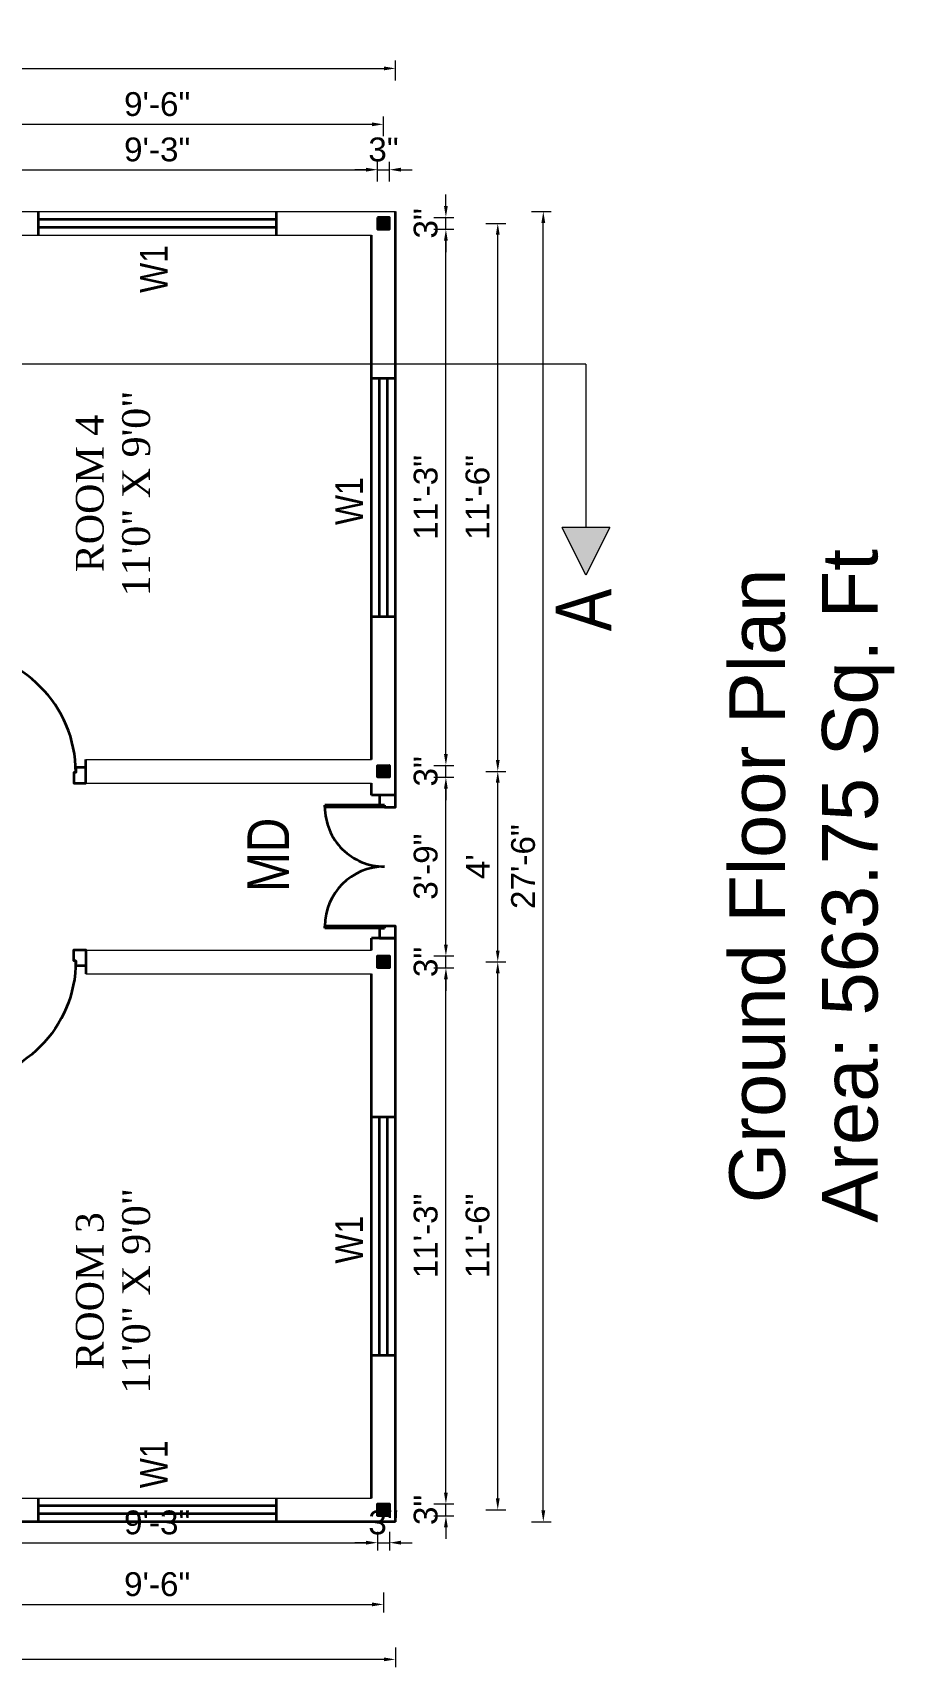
# Model space of a CAD drawing. Header units: inches. Extents: x 94889 to 364662, y -10661 to -3947.
# Drawn here: x 109833.3 to 110050.3, y -7965.1 to -7553.4 of the extents above; entities that cross this region are included whole.
import ezdxf

# ---------------------------------------------------------------- set-up
doc = ezdxf.new("R2010")
doc.units = ezdxf.units.IN
doc.header["$LTSCALE"] = 2
doc.header["$MEASUREMENT"] = 0
doc.header["$PDMODE"] = 34
doc.layers.get('0').update_dxf_attribs({"linetype": 'CONTINUOUS'})
doc.layers.get('DEFPOINTS').update_dxf_attribs({"color": 141, "linetype": 'CONTINUOUS'})
for name, color, linetype, lineweight in [('dimension', 160, 'CONTINUOUS', 15), ('door', 20, 'CONTINUOUS', 35), ('steps', 253, 'CONTINUOUS', 20)]:
    doc.layers.add(name, color=color, linetype=linetype, lineweight=lineweight)
doc.styles.add('Lettring Text', font='arial.ttf')
doc.styles.get("Standard").update_dxf_attribs({"font": 'ARIALN.TTF'})
doc.dimstyles.new('Copy of Standard', dxfattribs={"dimtxt": 6, "dimasz": 2.875, "dimexe": 2, "dimexo": 4, "dimgap": 2, "dimtad": 1, "dimdec": 0, "dimrnd": 1, "dimzin": 0, "dimdsep": 46, "dimlunit": 4, "dimtxsty": 'Lettring Text', "dimcen": 0.1, "dimclrd": 7, "dimclre": 7, "dimclrt": 7, "dimazin": 0, "dimtfac": 0.645, "dimtdec": 0, "dimtmove": 1, "dimatfit": 0, "dimfxl": 3, "dimfxlon": 1, "dimtfillclr": 256, "dimtolj": 1, "dimtzin": 0, "dimlwd": -1, "dimlwe": -1, "dimarcsym": 2})

# ---------------------------------------------------------------- blocks, each defined once
blk = doc.blocks.new("3' DOOR")
at = {"layer": 'door', "ltscale": 0.5}
for p, q in [((104173.36, -7670.17), (104173.86, -7670.16)), ((104173.36, -7685.16), (104173.36, -7670.17)), ((104173.86, -7685.16), (104173.86, -7670.16)), ((104203.86, -7685.16), (104203.86, -7670.16)), ((104203.86, -7670.16), (104204.36, -7670.16)), ((104204.36, -7685.16), (104204.36, -7670.16)), ((104173.36, -7683.91), (104173.36, -7685.16)), ((104173.86, -7685.16), (104173.36, -7685.16)), ((104204.36, -7685.16), (104203.86, -7685.16)), ((104204.36, -7683.91), (104204.36, -7685.16))]:
    blk.add_line(p, q, dxfattribs=at)
for points in [[(104173.36, -7683.91), (104170.86, -7683.91), (104170.86, -7687.91), (104173.86, -7687.91), (104173.86, -7685.16)], [(104203.86, -7685.16), (104203.86, -7687.91), (104206.86, -7687.91), (104206.86, -7683.91), (104204.36, -7683.91)]]:
    blk.add_lwpolyline(points, dxfattribs=at)
for centre, start, end in [((104173.86, -7685.16), 0, 90), ((104203.86, -7685.16), 90, 180)]:
    blk.add_arc(centre, 15, start, end, dxfattribs=at)
blk = doc.blocks.new("3' SINGLE DOOR")
at = {"layer": 'door', "ltscale": 0.5}
for p, q in [((104171.42, -7702.85), (104171.42, -7672.35)), ((104171.92, -7672.35), (104171.42, -7672.35)), ((104171.92, -7702.85), (104171.92, -7672.35)), ((104171.42, -7701.6), (104171.42, -7702.85)), ((104171.92, -7702.85), (104171.42, -7702.85))]:
    blk.add_line(p, q, dxfattribs=at)
for points in [[(104171.42, -7701.6), (104168.92, -7701.6), (104168.92, -7705.6), (104171.92, -7705.6), (104171.92, -7702.85)], [(104202.42, -7701.6), (104202.42, -7702.85), (104201.92, -7702.85), (104201.92, -7705.6), (104204.92, -7705.6), (104204.92, -7701.6), (104202.42, -7701.6)]]:
    blk.add_lwpolyline(points, dxfattribs=at)
blk.add_arc((104171.92, -7702.85), 30.5, 0, 90, dxfattribs=at)
blk = doc.blocks.new('*D843')
at = {"layer": 'DEFPOINTS', "color": 0, "ltscale": 0.3, "transparency": 16777216}
for p in [(109923.19, -7923.94), (109937.41, -7923.94), (109923.19, -7926.94)]:
    blk.add_point(p, dxfattribs=at)
at = {"layer": 'steps', "color": 7, "ltscale": 0.3, "transparency": 16777216}
for p, q in [((109937.41, -7921.06), (109937.41, -7918.19)), ((109934.41, -7923.94), (109939.41, -7923.94)), ((109937.41, -7926.94), (109937.41, -7923.94)), ((109934.41, -7926.94), (109939.41, -7926.94)), ((109937.41, -7929.81), (109937.41, -7932.69))]:
    blk.add_line(p, q, dxfattribs=at)
for points in [[(109936.93, -7921.06), (109937.89, -7921.06), (109937.41, -7923.94)], [(109936.93, -7929.81), (109937.89, -7929.81), (109937.41, -7926.94)]]:
    blk.add_solid(points, dxfattribs=at)
at = {"layer": 'steps', "color": 7, "ltscale": 0.3, "transparency": 16777216, "insert": (109932.34, -7925.44), "char_height": 6, "attachment_point": 5, "rotation": 90, "style": 'Lettring Text'}
blk.add_mtext('\\A1;3"', dxfattribs=at)
blk = doc.blocks.new('*D844')
at = {"layer": 'DEFPOINTS', "color": 0, "ltscale": 0.5, "transparency": 16777216}
for p in [(109923.19, -7788.94), (109937.41, -7788.94), (109923.19, -7923.94)]:
    blk.add_point(p, dxfattribs=at)
at = {"layer": 'steps', "color": 7, "ltscale": 0.5, "transparency": 16777216}
for p, q in [((109934.41, -7788.94), (109939.41, -7788.94)), ((109937.41, -7921.06), (109937.41, -7791.81)), ((109934.41, -7923.94), (109939.41, -7923.94))]:
    blk.add_line(p, q, dxfattribs=at)
for points in [[(109936.93, -7791.81), (109937.89, -7791.81), (109937.41, -7788.94)], [(109936.93, -7921.06), (109937.89, -7921.06), (109937.41, -7923.94)]]:
    blk.add_solid(points, dxfattribs=at)
at = {"layer": 'steps', "color": 7, "ltscale": 0.5, "transparency": 16777216, "insert": (109932.34, -7856.44), "char_height": 6, "attachment_point": 5, "rotation": 90, "style": 'Lettring Text'}
blk.add_mtext('\\A1;11\'-3"', dxfattribs=at)
blk = doc.blocks.new('*D845')
at = {"layer": 'DEFPOINTS', "color": 0, "ltscale": 0.5, "transparency": 16777216}
for p in [(109923.19, -7785.94), (109937.41, -7785.94), (109923.19, -7788.94)]:
    blk.add_point(p, dxfattribs=at)
at = {"layer": 'steps', "color": 7, "ltscale": 0.5, "transparency": 16777216}
for p, q in [((109937.41, -7783.06), (109937.41, -7780.19)), ((109934.41, -7785.94), (109939.41, -7785.94)), ((109937.41, -7788.94), (109937.41, -7785.94)), ((109934.41, -7788.94), (109939.41, -7788.94)), ((109937.41, -7791.81), (109937.41, -7794.69))]:
    blk.add_line(p, q, dxfattribs=at)
for points in [[(109936.93, -7783.06), (109937.89, -7783.06), (109937.41, -7785.94)], [(109936.93, -7791.81), (109937.89, -7791.81), (109937.41, -7788.94)]]:
    blk.add_solid(points, dxfattribs=at)
at = {"layer": 'steps', "color": 7, "ltscale": 0.5, "transparency": 16777216, "insert": (109932.34, -7787.44), "char_height": 6, "attachment_point": 5, "rotation": 90, "style": 'Lettring Text'}
blk.add_mtext('\\A1;3"', dxfattribs=at)
blk = doc.blocks.new('*D846')
at = {"layer": 'DEFPOINTS', "color": 0, "ltscale": 0.5, "transparency": 16777216}
for p in [(109923.19, -7740.94), (109937.41, -7740.94), (109923.19, -7785.94)]:
    blk.add_point(p, dxfattribs=at)
at = {"layer": 'steps', "color": 7, "ltscale": 0.5, "transparency": 16777216}
for p, q in [((109934.41, -7740.94), (109939.41, -7740.94)), ((109937.41, -7783.06), (109937.41, -7743.81)), ((109934.41, -7785.94), (109939.41, -7785.94))]:
    blk.add_line(p, q, dxfattribs=at)
for points in [[(109936.93, -7743.81), (109937.89, -7743.81), (109937.41, -7740.94)], [(109936.93, -7783.06), (109937.89, -7783.06), (109937.41, -7785.94)]]:
    blk.add_solid(points, dxfattribs=at)
at = {"layer": 'steps', "color": 7, "ltscale": 0.5, "transparency": 16777216, "insert": (109932.34, -7763.44), "char_height": 6, "attachment_point": 5, "rotation": 90, "style": 'Lettring Text'}
blk.add_mtext('\\A1;3\'-9"', dxfattribs=at)
blk = doc.blocks.new('*D847')
at = {"layer": 'DEFPOINTS', "color": 0, "ltscale": 0.5, "transparency": 16777216}
for p in [(109923.19, -7737.94), (109937.41, -7737.94), (109923.19, -7740.94)]:
    blk.add_point(p, dxfattribs=at)
at = {"layer": 'steps', "color": 7, "ltscale": 0.5, "transparency": 16777216}
for p, q in [((109937.41, -7735.06), (109937.41, -7732.19)), ((109934.41, -7737.94), (109939.41, -7737.94)), ((109937.41, -7740.94), (109937.41, -7737.94)), ((109934.41, -7740.94), (109939.41, -7740.94)), ((109937.41, -7743.81), (109937.41, -7746.69))]:
    blk.add_line(p, q, dxfattribs=at)
for points in [[(109936.93, -7735.06), (109937.89, -7735.06), (109937.41, -7737.94)], [(109936.93, -7743.81), (109937.89, -7743.81), (109937.41, -7740.94)]]:
    blk.add_solid(points, dxfattribs=at)
at = {"layer": 'steps', "color": 7, "ltscale": 0.5, "transparency": 16777216, "insert": (109932.34, -7739.44), "char_height": 6, "attachment_point": 5, "rotation": 90, "style": 'Lettring Text'}
blk.add_mtext('\\A1;3"', dxfattribs=at)
blk = doc.blocks.new('*D848')
at = {"layer": 'DEFPOINTS', "color": 0, "ltscale": 0.5, "transparency": 16777216}
for p in [(109923.19, -7602.94), (109937.41, -7602.94), (109923.19, -7737.94)]:
    blk.add_point(p, dxfattribs=at)
at = {"layer": 'steps', "color": 7, "ltscale": 0.5, "transparency": 16777216}
for p, q in [((109934.41, -7602.94), (109939.41, -7602.94)), ((109937.41, -7735.06), (109937.41, -7605.81)), ((109934.41, -7737.94), (109939.41, -7737.94))]:
    blk.add_line(p, q, dxfattribs=at)
for points in [[(109936.93, -7605.81), (109937.89, -7605.81), (109937.41, -7602.94)], [(109936.93, -7735.06), (109937.89, -7735.06), (109937.41, -7737.94)]]:
    blk.add_solid(points, dxfattribs=at)
at = {"layer": 'steps', "color": 7, "ltscale": 0.5, "transparency": 16777216, "insert": (109932.34, -7670.44), "char_height": 6, "attachment_point": 5, "rotation": 90, "style": 'Lettring Text'}
blk.add_mtext('\\A1;11\'-3"', dxfattribs=at)
blk = doc.blocks.new('*D849')
at = {"layer": 'DEFPOINTS', "color": 0, "ltscale": 0.5, "transparency": 16777216}
for p in [(109923.19, -7599.94), (109923.19, -7602.94), (109937.41, -7599.94)]:
    blk.add_point(p, dxfattribs=at)
at = {"layer": 'steps', "color": 7, "ltscale": 0.5, "transparency": 16777216}
for p, q in [((109937.41, -7597.06), (109937.41, -7594.19)), ((109934.41, -7599.94), (109939.41, -7599.94)), ((109934.41, -7602.94), (109939.41, -7602.94)), ((109937.41, -7602.94), (109937.41, -7599.94)), ((109937.41, -7605.81), (109937.41, -7608.69))]:
    blk.add_line(p, q, dxfattribs=at)
for points in [[(109936.93, -7597.06), (109937.89, -7597.06), (109937.41, -7599.94)], [(109936.93, -7605.81), (109937.89, -7605.81), (109937.41, -7602.94)]]:
    blk.add_solid(points, dxfattribs=at)
at = {"layer": 'steps', "color": 7, "ltscale": 0.5, "transparency": 16777216, "insert": (109932.34, -7601.44), "char_height": 6, "attachment_point": 5, "rotation": 90, "style": 'Lettring Text'}
blk.add_mtext('\\A1;3"', dxfattribs=at)
blk = doc.blocks.new('*D850')
at = {"layer": 'DEFPOINTS', "color": 0, "ltscale": 0.5, "transparency": 16777216}
for p in [(109921.69, -7787.44), (109950.47, -7787.44), (109921.69, -7925.44)]:
    blk.add_point(p, dxfattribs=at)
at = {"layer": 'steps', "color": 7, "ltscale": 0.5, "transparency": 16777216}
for p, q in [((109947.47, -7787.44), (109952.47, -7787.44)), ((109950.47, -7922.56), (109950.47, -7790.31)), ((109947.47, -7925.44), (109952.47, -7925.44))]:
    blk.add_line(p, q, dxfattribs=at)
for points in [[(109949.99, -7790.31), (109950.95, -7790.31), (109950.47, -7787.44)], [(109949.99, -7922.56), (109950.95, -7922.56), (109950.47, -7925.44)]]:
    blk.add_solid(points, dxfattribs=at)
at = {"layer": 'steps', "color": 7, "ltscale": 0.5, "transparency": 16777216, "insert": (109945.4, -7856.44), "char_height": 6, "attachment_point": 5, "rotation": 90, "style": 'Lettring Text'}
blk.add_mtext('\\A1;11\'-6"', dxfattribs=at)
blk = doc.blocks.new('*D851')
at = {"layer": 'DEFPOINTS', "color": 0, "ltscale": 0.5, "transparency": 16777216}
for p in [(109921.69, -7739.44), (109950.47, -7739.44), (109921.69, -7787.44)]:
    blk.add_point(p, dxfattribs=at)
at = {"layer": 'steps', "color": 7, "ltscale": 0.5, "transparency": 16777216}
for p, q in [((109947.47, -7739.44), (109952.47, -7739.44)), ((109950.47, -7784.56), (109950.47, -7742.31)), ((109947.47, -7787.44), (109952.47, -7787.44))]:
    blk.add_line(p, q, dxfattribs=at)
for points in [[(109949.99, -7742.31), (109950.95, -7742.31), (109950.47, -7739.44)], [(109949.99, -7784.56), (109950.95, -7784.56), (109950.47, -7787.44)]]:
    blk.add_solid(points, dxfattribs=at)
at = {"layer": 'steps', "color": 7, "ltscale": 0.5, "transparency": 16777216, "insert": (109945.47, -7763.44), "char_height": 6, "attachment_point": 5, "rotation": 90, "style": 'Lettring Text'}
blk.add_mtext("\\A1;4'", dxfattribs=at)
blk = doc.blocks.new('*D852')
at = {"layer": 'DEFPOINTS', "color": 0, "ltscale": 0.5, "transparency": 16777216}
for p in [(109921.69, -7601.44), (109950.47, -7601.44), (109921.69, -7739.44)]:
    blk.add_point(p, dxfattribs=at)
at = {"layer": 'steps', "color": 7, "ltscale": 0.5, "transparency": 16777216}
for p, q in [((109947.47, -7601.44), (109952.47, -7601.44)), ((109950.47, -7736.56), (109950.47, -7604.31)), ((109947.47, -7739.44), (109952.47, -7739.44))]:
    blk.add_line(p, q, dxfattribs=at)
for points in [[(109949.99, -7604.31), (109950.95, -7604.31), (109950.47, -7601.44)], [(109949.99, -7736.56), (109950.95, -7736.56), (109950.47, -7739.44)]]:
    blk.add_solid(points, dxfattribs=at)
at = {"layer": 'steps', "color": 7, "ltscale": 0.5, "transparency": 16777216, "insert": (109945.4, -7670.44), "char_height": 6, "attachment_point": 5, "rotation": 90, "style": 'Lettring Text'}
blk.add_mtext('\\A1;11\'-6"', dxfattribs=at)
blk = doc.blocks.new('*D853')
at = {"layer": 'DEFPOINTS', "color": 0, "ltscale": 0.5, "transparency": 16777216}
for p in [(109924.69, -7598.44), (109961.94, -7598.44), (109924.69, -7928.44)]:
    blk.add_point(p, dxfattribs=at)
at = {"layer": 'steps', "color": 7, "ltscale": 0.5, "transparency": 16777216}
for p, q in [((109958.94, -7598.44), (109963.94, -7598.44)), ((109961.94, -7925.56), (109961.94, -7601.31)), ((109958.94, -7928.44), (109963.94, -7928.44))]:
    blk.add_line(p, q, dxfattribs=at)
for points in [[(109961.46, -7601.31), (109962.42, -7601.31), (109961.94, -7598.44)], [(109961.46, -7925.56), (109962.42, -7925.56), (109961.94, -7928.44)]]:
    blk.add_solid(points, dxfattribs=at)
at = {"layer": 'steps', "color": 7, "ltscale": 0.5, "transparency": 16777216, "insert": (109956.88, -7763.44), "char_height": 6, "attachment_point": 5, "rotation": 90, "style": 'Lettring Text'}
blk.add_mtext('\\A1;27\'-6"', dxfattribs=at)
blk = doc.blocks.new('*D857')
at = {"layer": 'DEFPOINTS', "color": 0, "ltscale": 0.5, "transparency": 16777216}
for p in [(109809.19, -7926.94), (109920.19, -7926.94), (109920.19, -7933.69)]:
    blk.add_point(p, dxfattribs=at)
at = {"layer": 'steps', "color": 7, "ltscale": 0.5, "transparency": 16777216}
for p, q in [((109809.19, -7930.94), (109809.19, -7935.69)), ((109920.19, -7930.94), (109920.19, -7935.69)), ((109812.06, -7933.69), (109917.31, -7933.69))]:
    blk.add_line(p, q, dxfattribs=at)
for points in [[(109812.06, -7933.21), (109812.06, -7934.17), (109809.19, -7933.69)], [(109917.31, -7933.21), (109917.31, -7934.17), (109920.19, -7933.69)]]:
    blk.add_solid(points, dxfattribs=at)
at = {"layer": 'steps', "color": 7, "ltscale": 0.5, "transparency": 16777216, "insert": (109864.69, -7928.62), "char_height": 6, "attachment_point": 5, "style": 'Lettring Text'}
blk.add_mtext('\\A1;9\'-3"', dxfattribs=at)
blk = doc.blocks.new('*D858')
at = {"layer": 'DEFPOINTS', "color": 0, "ltscale": 0.5, "transparency": 16777216}
for p in [(109920.19, -7926.94), (109923.19, -7926.94), (109923.19, -7933.69)]:
    blk.add_point(p, dxfattribs=at)
at = {"layer": 'steps', "color": 7, "ltscale": 0.5, "transparency": 16777216}
for p, q in [((109920.19, -7930.94), (109920.19, -7935.69)), ((109923.19, -7930.94), (109923.19, -7935.69)), ((109917.31, -7933.69), (109914.44, -7933.69)), ((109920.19, -7933.69), (109923.19, -7933.69)), ((109926.06, -7933.69), (109928.94, -7933.69))]:
    blk.add_line(p, q, dxfattribs=at)
for points in [[(109917.31, -7933.21), (109917.31, -7934.17), (109920.19, -7933.69)], [(109926.06, -7933.21), (109926.06, -7934.17), (109923.19, -7933.69)]]:
    blk.add_solid(points, dxfattribs=at)
at = {"layer": 'steps', "color": 7, "ltscale": 0.5, "transparency": 16777216, "insert": (109921.69, -7928.62), "char_height": 6, "attachment_point": 5, "style": 'Lettring Text'}
blk.add_mtext('\\A1;3"', dxfattribs=at)
blk = doc.blocks.new('*D860')
at = {"layer": 'DEFPOINTS', "color": 0, "ltscale": 0.5, "transparency": 16777216}
for p in [(109807.69, -7925.44), (109921.69, -7925.44), (109921.69, -7949.24)]:
    blk.add_point(p, dxfattribs=at)
at = {"layer": 'steps', "color": 7, "ltscale": 0.5, "transparency": 16777216}
for p, q in [((109807.69, -7946.24), (109807.69, -7951.24)), ((109921.69, -7946.24), (109921.69, -7951.24)), ((109810.56, -7949.24), (109918.81, -7949.24))]:
    blk.add_line(p, q, dxfattribs=at)
for points in [[(109810.56, -7948.76), (109810.56, -7949.72), (109807.69, -7949.24)], [(109918.81, -7948.76), (109918.81, -7949.72), (109921.69, -7949.24)]]:
    blk.add_solid(points, dxfattribs=at)
at = {"layer": 'steps', "color": 7, "ltscale": 0.5, "transparency": 16777216, "insert": (109864.69, -7944.17), "char_height": 6, "attachment_point": 5, "style": 'Lettring Text'}
blk.add_mtext('\\A1;9\'-6"', dxfattribs=at)
blk = doc.blocks.new('*D861')
at = {"layer": 'DEFPOINTS', "color": 0, "ltscale": 0.5, "transparency": 16777216}
for p in [(109678.69, -7928.44), (109924.69, -7928.44), (109678.69, -7963.08)]:
    blk.add_point(p, dxfattribs=at)
at = {"layer": 'steps', "color": 7, "ltscale": 0.5, "transparency": 16777216}
for p, q in [((109678.69, -7960.08), (109678.69, -7965.08)), ((109924.69, -7960.08), (109924.69, -7965.08)), ((109921.81, -7963.08), (109681.56, -7963.08))]:
    blk.add_line(p, q, dxfattribs=at)
for points in [[(109681.56, -7962.6), (109681.56, -7963.55), (109678.69, -7963.08)], [(109921.81, -7962.6), (109921.81, -7963.55), (109924.69, -7963.08)]]:
    blk.add_solid(points, dxfattribs=at)
at = {"layer": 'steps', "color": 7, "ltscale": 0.5, "transparency": 16777216, "insert": (109801.69, -7958.01), "char_height": 6, "attachment_point": 5, "style": 'Lettring Text'}
blk.add_mtext('\\A1;20\'-6"', dxfattribs=at)
blk = doc.blocks.new('*D865')
at = {"layer": 'DEFPOINTS', "color": 0, "ltscale": 0.5, "transparency": 16777216}
for p in [(109920.19, -7587.92), (109809.19, -7599.94), (109920.19, -7599.94)]:
    blk.add_point(p, dxfattribs=at)
at = {"layer": 'steps', "color": 7, "ltscale": 0.5, "transparency": 16777216}
for p, q in [((109809.19, -7590.92), (109809.19, -7585.92)), ((109920.19, -7590.92), (109920.19, -7585.92)), ((109812.06, -7587.92), (109917.31, -7587.92))]:
    blk.add_line(p, q, dxfattribs=at)
for points in [[(109812.06, -7587.44), (109812.06, -7588.4), (109809.19, -7587.92)], [(109917.31, -7587.44), (109917.31, -7588.4), (109920.19, -7587.92)]]:
    blk.add_solid(points, dxfattribs=at)
at = {"layer": 'steps', "color": 7, "ltscale": 0.5, "transparency": 16777216, "insert": (109864.69, -7582.86), "char_height": 6, "attachment_point": 5, "style": 'Lettring Text'}
blk.add_mtext('\\A1;9\'-3"', dxfattribs=at)
blk = doc.blocks.new('*D866')
at = {"layer": 'DEFPOINTS', "color": 0, "ltscale": 0.5, "transparency": 16777216}
for p in [(109923.19, -7587.92), (109920.19, -7599.94), (109923.19, -7599.94)]:
    blk.add_point(p, dxfattribs=at)
at = {"layer": 'steps', "color": 7, "ltscale": 0.5, "transparency": 16777216}
for p, q in [((109920.19, -7590.92), (109920.19, -7585.92)), ((109923.19, -7590.92), (109923.19, -7585.92)), ((109917.31, -7587.92), (109914.44, -7587.92)), ((109920.19, -7587.92), (109923.19, -7587.92)), ((109926.06, -7587.92), (109928.94, -7587.92))]:
    blk.add_line(p, q, dxfattribs=at)
for points in [[(109917.31, -7587.44), (109917.31, -7588.4), (109920.19, -7587.92)], [(109926.06, -7587.44), (109926.06, -7588.4), (109923.19, -7587.92)]]:
    blk.add_solid(points, dxfattribs=at)
at = {"layer": 'steps', "color": 7, "ltscale": 0.5, "transparency": 16777216, "insert": (109921.69, -7582.86), "char_height": 6, "attachment_point": 5, "style": 'Lettring Text'}
blk.add_mtext('\\A1;3"', dxfattribs=at)
blk = doc.blocks.new('*D868')
at = {"layer": 'DEFPOINTS', "color": 0, "ltscale": 0.5, "transparency": 16777216}
for p in [(109921.69, -7576.5), (109807.69, -7601.44), (109921.69, -7601.44)]:
    blk.add_point(p, dxfattribs=at)
at = {"layer": 'steps', "color": 7, "ltscale": 0.5, "transparency": 16777216}
for p, q in [((109807.69, -7579.5), (109807.69, -7574.5)), ((109810.56, -7576.5), (109918.81, -7576.5)), ((109921.69, -7579.5), (109921.69, -7574.5))]:
    blk.add_line(p, q, dxfattribs=at)
for points in [[(109810.56, -7576.02), (109810.56, -7576.98), (109807.69, -7576.5)], [(109918.81, -7576.02), (109918.81, -7576.98), (109921.69, -7576.5)]]:
    blk.add_solid(points, dxfattribs=at)
at = {"layer": 'steps', "color": 7, "ltscale": 0.5, "transparency": 16777216, "insert": (109864.69, -7571.44), "char_height": 6, "attachment_point": 5, "style": 'Lettring Text'}
blk.add_mtext('\\A1;9\'-6"', dxfattribs=at)
blk = doc.blocks.new('*D869')
at = {"layer": 'DEFPOINTS', "color": 0, "ltscale": 0.5, "transparency": 16777216}
for p in [(109924.69, -7562.42), (109678.69, -7598.44), (109924.69, -7598.44)]:
    blk.add_point(p, dxfattribs=at)
at = {"layer": 'steps', "color": 7, "ltscale": 0.5, "transparency": 16777216}
for p, q in [((109678.69, -7565.42), (109678.69, -7560.42)), ((109924.69, -7565.42), (109924.69, -7560.42)), ((109681.56, -7562.42), (109921.81, -7562.42))]:
    blk.add_line(p, q, dxfattribs=at)
for points in [[(109681.56, -7561.94), (109681.56, -7562.9), (109678.69, -7562.42)], [(109921.81, -7561.94), (109921.81, -7562.9), (109924.69, -7562.42)]]:
    blk.add_solid(points, dxfattribs=at)
at = {"layer": 'steps', "color": 7, "ltscale": 0.5, "transparency": 16777216, "insert": (109801.69, -7557.36), "char_height": 6, "attachment_point": 5, "style": 'Lettring Text'}
blk.add_mtext('\\A1;20\'-6"', dxfattribs=at)

msp = doc.modelspace()

# ---------------------------------------------------------------- hatches: boundary and pattern name
at = {"linetype": 'ByBlock', "lineweight": 5}
msp.add_hatch(color=7, dxfattribs=at).paths.add_polyline_path([(109972.69, -7690.05), (109978.69, -7678.05), (109966.69, -7678.05)])
at = {"layer": 'door', "ltscale": 0.5}
h = msp.add_hatch(dxfattribs=at)
h.set_pattern_fill('ANSI31', color=256, angle=90)
h.set_pattern_definition([(135, (102515.90363, -111626.35469), (-0.08838834765, -0.08838834765), [])])
h.paths.add_polyline_path([(109920.19, -7602.94), (109920.19, -7599.94), (109923.19, -7599.94), (109923.19, -7602.94)])
h = msp.add_hatch(dxfattribs=at)
h.set_pattern_fill('ANSI31', color=256, angle=90)
h.set_pattern_definition([(135, (102515.90363, -111764.35469), (-0.08838834765, -0.08838834765), [])])
h.paths.add_polyline_path([(109920.19, -7740.94), (109920.19, -7737.94), (109923.19, -7737.94), (109923.19, -7740.94)])
h = msp.add_hatch(dxfattribs=at)
h.set_pattern_fill('ANSI31', color=256, angle=90)
h.set_pattern_definition([(135, (102515.90363, -111812.35469), (-0.08838834765, -0.08838834765), [])])
h.paths.add_polyline_path([(109920.19, -7788.94), (109920.19, -7785.94), (109923.19, -7785.94), (109923.19, -7788.94)])
h = msp.add_hatch(dxfattribs=at)
h.set_pattern_fill('ANSI31', color=256, angle=90)
h.set_pattern_definition([(135, (102515.90363, -111950.35469), (-0.08838834765, -0.08838834765), [])])
h.paths.add_polyline_path([(109920.19, -7926.94), (109920.19, -7923.94), (109923.19, -7923.94), (109923.19, -7926.94)])

# ---------------------------------------------------------------- linework, layer by layer
at = {"color": 7, "linetype": 'ByBlock', "lineweight": 5}
for p, q in [((109972.69, -7636.88), (109630.69, -7636.88)), ((109972.69, -7636.88), (109972.69, -7678.05)), ((109978.69, -7678.05), (109966.69, -7678.05)), ((109972.69, -7690.05), (109966.69, -7678.05)), ((109978.69, -7678.05), (109972.69, -7690.05))]:
    msp.add_line(p, q, dxfattribs=at)
at = {"layer": 'dimension', "ltscale": 7}
for p, q in [((109678.69, -7598.44), (109924.69, -7598.44)), ((109810.69, -7604.44), (109918.69, -7604.44)), ((109846.69, -7736.44), (109918.69, -7736.44)), ((109846.69, -7742.44), (109918.69, -7742.44)), ((109846.69, -7784.44), (109918.69, -7784.44)), ((109846.69, -7790.44), (109918.69, -7790.44)), ((109810.69, -7922.44), (109918.69, -7922.44))]:
    msp.add_line(p, q, dxfattribs=at)
at = {"layer": 'door', "ltscale": 0.5}
for p, q in [((109834.69, -7598.44), (109834.69, -7604.44)), ((109894.69, -7598.44), (109894.69, -7604.44)), ((109924.69, -7745.44), (109924.69, -7598.44)), ((109894.69, -7600.44), (109834.69, -7600.44)), ((109894.69, -7602.44), (109834.69, -7602.44)), ((109918.69, -7736.44), (109918.69, -7604.44)), ((109918.69, -7640.44), (109924.69, -7640.44)), ((109920.69, -7700.44), (109920.69, -7640.44)), ((109922.69, -7700.44), (109922.69, -7640.44)), ((109918.69, -7700.44), (109924.69, -7700.44)), ((109846.69, -7742.44), (109846.69, -7736.44)), ((109918.69, -7745.44), (109918.69, -7742.44)), ((109924.69, -7745.44), (109918.69, -7745.44)), ((109918.69, -7784.44), (109918.69, -7781.44)), ((109924.69, -7781.44), (109918.69, -7781.44)), ((109924.69, -7928.44), (109924.69, -7781.44)), ((109846.69, -7784.44), (109846.69, -7790.44)), ((109918.69, -7922.44), (109918.69, -7790.44)), ((109918.69, -7826.44), (109924.69, -7826.44)), ((109920.69, -7886.44), (109920.69, -7826.44)), ((109922.69, -7886.44), (109922.69, -7826.44)), ((109918.69, -7886.44), (109924.69, -7886.44)), ((109834.69, -7922.44), (109834.69, -7928.44)), ((109894.69, -7922.44), (109894.69, -7928.44)), ((109924.69, -7928.44), (109678.69, -7928.44)), ((109894.69, -7924.44), (109834.69, -7924.44)), ((109894.69, -7926.44), (109834.69, -7926.44))]:
    msp.add_line(p, q, dxfattribs=at)
for points in [[(109920.19, -7599.94), (109920.19, -7602.94), (109923.19, -7602.94), (109923.19, -7599.94)], [(109920.19, -7740.94), (109920.19, -7737.94), (109923.19, -7737.94), (109923.19, -7740.94)], [(109920.19, -7788.94), (109920.19, -7785.94), (109923.19, -7785.94), (109923.19, -7788.94)], [(109920.19, -7926.94), (109920.19, -7923.94), (109923.19, -7923.94), (109923.19, -7926.94)]]:
    msp.add_lwpolyline(points, close=True, dxfattribs=at)

# ---------------------------------------------------------------- block references
at = {"layer": 'door'}
msp.add_blockref("3' SINGLE DOOR", (5641.77, -36.84), dxfattribs=at)
at = {"layer": 'door', "rotation": 89.99999999999999}
msp.add_blockref("3' DOOR", (102236.77, -111952.29), dxfattribs=at)
at = {"layer": 'door', "xscale": -1, "rotation": 180}
msp.add_blockref("3' SINGLE DOOR", (5641.77, -15490.03), dxfattribs=at)

# ---------------------------------------------------------------- texts
at = {"color": 7, "linetype": 'ByBlock', "lineweight": 5, "rotation": 90}
for s, insert, char_height, width, attachment_point in [('{\\fArial CE|b0|i0|c238|p34;Ground Floor Plan\\PArea: \\fArial CE|b0|i0|c0|p34;563.75\\fArial CE|b0|i0|c238|p34; Sq. Ft}', (110029.57, -7768.3), 14, 235.547, 5), ('A', (109965.07, -7704.15), 14, 26.5803, 1), ('MD', (109887.42, -7769.83), 10.5, 46.3747, 1)]:
    msp.add_mtext(s, dxfattribs=dict(at, insert=insert, char_height=char_height, width=width, attachment_point=attachment_point))
at = {"layer": 'steps', "color": 7, "ltscale": 0.3, "char_height": 7, "width": 55.268, "attachment_point": 2, "rotation": 90}
for s, insert in [('W1', (109860.35, -7612.93)), ('{\\fTimes New Roman|b0|i0|c0|p18;ROOM 4\\P11\'0" X 9\'0"}', (109844.21, -7669.47)), ('W1', (109909.56, -7671.39)), ('{\\fTimes New Roman|b0|i0|c0|p18;ROOM 3\\P11\'0" X 9\'0"}', (109844.21, -7870.29)), ('W1', (109909.56, -7857.39)), ('W1', (109860.35, -7913.95))]:
    msp.add_mtext(s, dxfattribs=dict(at, insert=insert))

# ---------------------------------------------------------------- dimensions: what is measured, and where the dimension line sits
at = {"layer": 'steps', "ltscale": 0.5}
for base, p1, p2, angle, picture, middle in [((109924.69, -7562.42), (109678.69, -7598.44), (109924.69, -7598.44), 180, '*D869', (109801.69, -7557.36)), ((109921.69, -7576.5), (109807.69, -7601.44), (109921.69, -7601.44), 180, '*D868', (109864.69, -7571.44)), ((109920.19, -7587.92), (109809.19, -7599.94), (109920.19, -7599.94), 180, '*D865', (109864.69, -7582.86)), ((109961.94, -7598.44), (109924.69, -7928.44), (109924.69, -7598.44), 90, '*D853', (109956.88, -7763.44)), ((109950.47, -7601.44), (109921.69, -7739.44), (109921.69, -7601.44), 90, '*D852', (109945.4, -7670.44)), ((109937.41, -7602.94), (109923.19, -7737.94), (109923.19, -7602.94), 90, '*D848', (109932.34, -7670.44)), ((109950.47, -7739.44), (109921.69, -7787.44), (109921.69, -7739.44), 90, '*D851', (109945.47, -7763.44)), ((109937.41, -7740.94), (109923.19, -7785.94), (109923.19, -7740.94), 90, '*D846', (109932.34, -7763.44)), ((109950.47, -7787.44), (109921.69, -7925.44), (109921.69, -7787.44), 90, '*D850', (109945.4, -7856.44)), ((109937.41, -7788.94), (109923.19, -7923.94), (109923.19, -7788.94), 90, '*D844', (109932.34, -7856.44)), ((109678.69, -7963.08), (109924.69, -7928.44), (109678.69, -7928.44), 180, '*D861', (109801.69, -7958.01)), ((109921.69, -7949.24), (109807.69, -7925.44), (109921.69, -7925.44), 180, '*D860', (109864.69, -7944.17)), ((109920.19, -7933.69), (109809.19, -7926.94), (109920.19, -7926.94), 180, '*D857', (109864.69, -7928.62))]:
    dim = msp.add_linear_dim(base=base, p1=p1, p2=p2, angle=angle, dimstyle='Copy of Standard', dxfattribs=at)
    dim.commit()
    dim.dimension.update_dxf_attribs({"geometry": picture, "text_midpoint": middle})
for base, p1, p2, angle, picture, middle in [((109923.19, -7587.92), (109920.19, -7599.94), (109923.19, -7599.94), 180, '*D866', (109921.69, -7587.92)), ((109937.41, -7599.94), (109923.19, -7602.94), (109923.19, -7599.94), 90, '*D849', (109937.41, -7601.44)), ((109937.41, -7737.94), (109923.19, -7740.94), (109923.19, -7737.94), 90, '*D847', (109937.41, -7739.44)), ((109937.41, -7785.94), (109923.19, -7788.94), (109923.19, -7785.94), 90, '*D845', (109937.41, -7787.44)), ((109923.19, -7933.69), (109920.19, -7926.94), (109923.19, -7926.94), 180, '*D858', (109921.69, -7933.69))]:
    dim = msp.add_linear_dim(base=base, p1=p1, p2=p2, angle=angle, dimstyle='Copy of Standard', dxfattribs=at)
    dim.commit()
    dim.dimension.update_dxf_attribs({"geometry": picture, "text_midpoint": middle, "dimtype": 160})
at = {"layer": 'steps', "color": 7, "ltscale": 0.3, "true_color": 0xffffff}
dim = msp.add_linear_dim(base=(109937.41, -7923.94), p1=(109923.19, -7926.94), p2=(109923.19, -7923.94), angle=90, dimstyle='Copy of Standard', dxfattribs=at)
dim.commit()
dim.dimension.update_dxf_attribs({"geometry": '*D843', "text_midpoint": (109937.41, -7925.44), "dimtype": 160})

doc.saveas('drawing.dxf')
